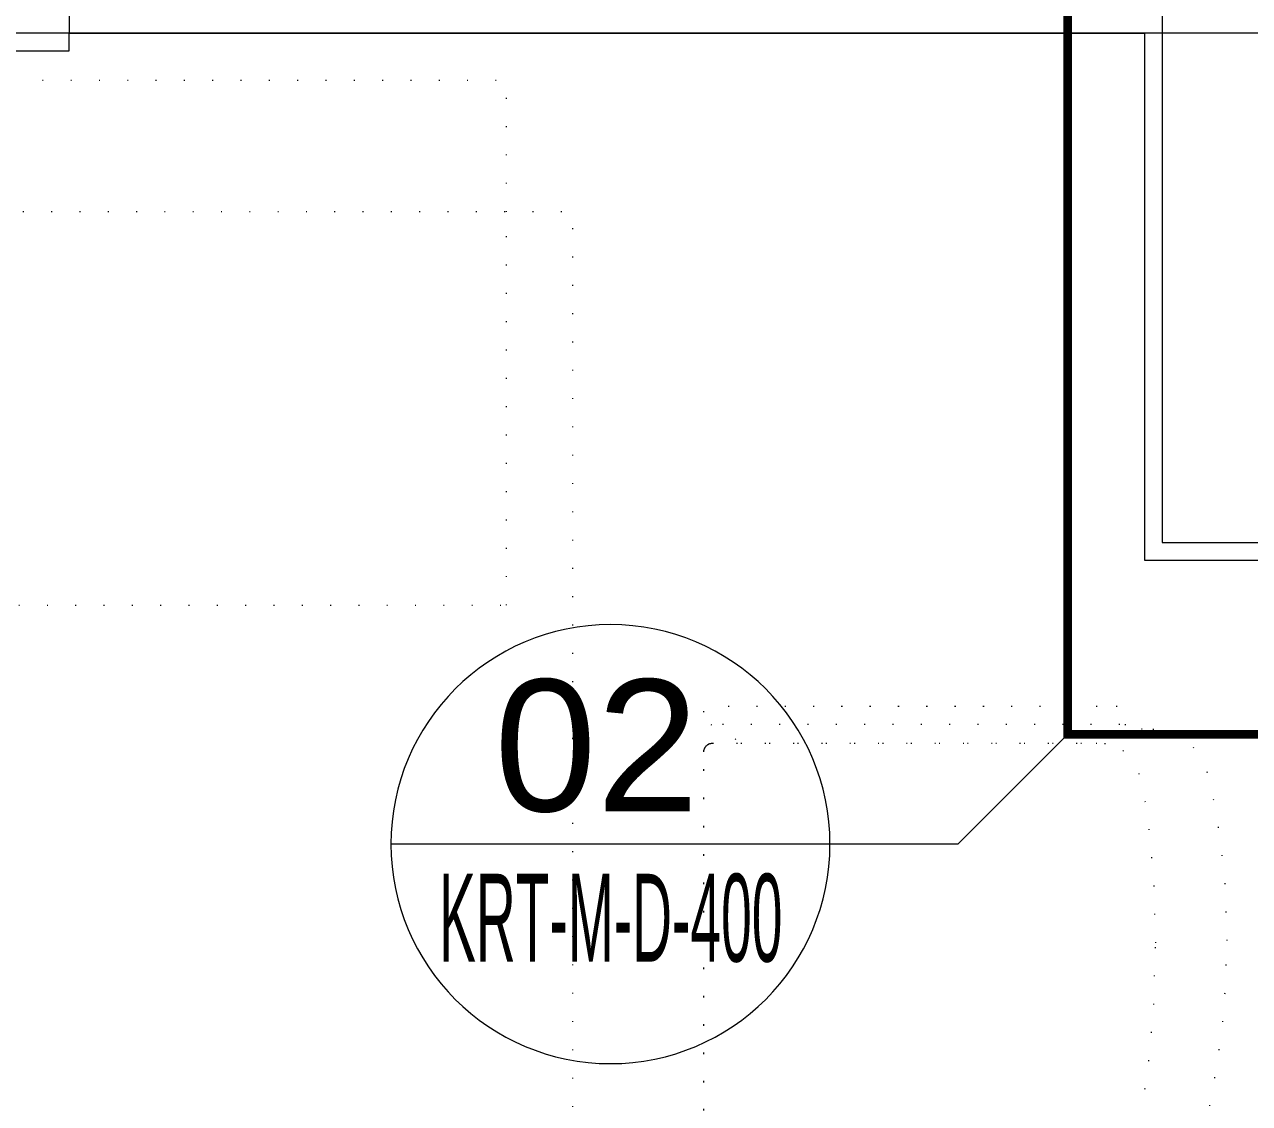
# Model space of a CAD drawing. Extents: x -1299 to 23780, y -3010 to 8106.
# Drawn here: x 20987.9 to 21127.4, y 2681.1 to 2804 of the extents above; entities that cross this region are included whole.
import ezdxf
from ezdxf.enums import TextEntityAlignment as Align
from ezdxf.xclip import XClip

# ---------------------------------------------------------------- set-up
doc = ezdxf.new("R2010")
doc.units = 0
doc.header["$LTSCALE"] = 25
doc.header["$MEASUREMENT"] = 0
doc.header["$XCLIPFRAME"] = 0
doc.linetypes.add('DOT2', pattern=[0.125, 0, -0.125])
doc.linetypes.add('HIDDEN2', pattern=[4.7625, 3.175, -1.5875])
doc.layers.get('0').update_dxf_attribs({"color": 9, "lineweight": 9})
for name, color, linetype, lineweight in [('01', 9, 'Continuous', 9), ('06D', 9, 'Continuous', 9), ('14', 9, 'Continuous', 9), ('20', 9, 'DOT2', 9), ('21', 9, 'Continuous', 9), ('35', 9, 'Continuous', 9)]:
    doc.layers.add(name, color=color, linetype=linetype, lineweight=lineweight)
doc.styles.add('Arial', font='arial.ttf', dxfattribs={"height": 2.5})

# ---------------------------------------------------------------- blocks, each defined once
blk = doc.blocks.new('0_detailbox1')
blk.add_lwpolyline([(10.411, -2.5), (7.911, 0), (-5, 0)])
blk.add_circle((0, 0), 5)
at = {"style": 'Arial'}
blk.add_attdef('DETAYADI', text='', height=3, dxfattribs=at).set_placement((0, 0), align=Align.BOTTOM_CENTER)
blk.add_attdef('PAFTAADI', text='', height=2, dxfattribs=at).set_placement((0, -0.5), align=Align.TOP_CENTER)
blk = doc.blocks.new('p-dot-masa')
for p, q in [((-220.81, 155.14), (-220.81, 199.94)), ((-142.68, 155.14), (-220.81, 155.14)), ((-291.26, 141.58), (-295.03, 140.95)), ((-244.08, 141.58), (-247.63, 139.44)), ((-244.29, 139.44), (-288.79, 139.44)), ((-244.24, 139.44), (-244.29, 139.44)), ((-244.19, 139.44), (-244.24, 139.44)), ((-244.15, 139.43), (-244.19, 139.44)), ((-244.1, 139.42), (-244.15, 139.43)), ((-244.05, 139.41), (-244.1, 139.42)), ((-244, 139.4), (-244.05, 139.41)), ((-243.96, 139.39), (-244, 139.4)), ((-243.91, 139.37), (-243.96, 139.39)), ((-243.86, 139.35), (-243.91, 139.37)), ((-243.82, 139.33), (-243.86, 139.35)), ((-243.78, 139.3), (-243.82, 139.33)), ((-243.74, 139.28), (-243.78, 139.3)), ((-243.7, 139.25), (-243.74, 139.28)), ((-243.66, 139.22), (-243.7, 139.25)), ((-243.62, 139.18), (-243.66, 139.22)), ((-243.58, 139.15), (-243.62, 139.18)), ((-243.55, 139.12), (-243.58, 139.15)), ((-243.52, 139.08), (-243.55, 139.12)), ((-243.49, 139.04), (-243.52, 139.08)), ((-243.46, 139), (-243.49, 139.04)), ((-243.43, 138.96), (-243.46, 139)), ((-243.41, 138.92), (-243.43, 138.96)), ((-243.39, 138.87), (-243.41, 138.92)), ((-243.37, 138.83), (-243.39, 138.87)), ((-243.35, 138.78), (-243.37, 138.83)), ((-243.34, 138.73), (-243.35, 138.78)), ((-243.32, 138.69), (-243.34, 138.73)), ((-243.31, 138.64), (-243.32, 138.69)), ((-243.3, 138.59), (-243.31, 138.64)), ((-243.3, 138.54), (-243.3, 138.59)), ((-243.29, 138.49), (-243.3, 138.54)), ((-243.29, 138.44), (-243.29, 138.49)), ((-243.29, 94.45), (-243.29, 138.44))]:
    blk.add_line(p, q)
at = {"flags": 128}
for points in [[(-220.81, 199.94), (-220.81, 214.91), (-134.93, 214.91), (-134.93, 155.14), (-142.68, 155.14)], [(-293.13, 141.06), (-294.33, 141.06), (-295.73, 140.83), (-297.33, 140.28), (-298.83, 139.23), (-300.08, 137.53), (-300.88, 135.48), (-301.77, 130.63), (-302.58, 124.38), (-302.88, 116.73)], [(-287.96, 139.44), (-288.79, 139.44), (-289.77, 139.23), (-290.88, 138.71), (-291.92, 137.72), (-292.79, 136.11), (-293.35, 134.17), (-293.97, 129.59), (-294.53, 123.68), (-294.74, 116.45)], [(-294.6, 92.4), (-294.33, 92.4), (-295.73, 92.63), (-297.33, 93.18), (-298.83, 94.23), (-300.08, 95.93), (-300.88, 97.98), (-301.77, 102.83), (-302.58, 109.08), (-302.88, 116.73)], [(-287.96, 93.45), (-288.79, 93.45), (-289.77, 93.66), (-290.88, 94.18), (-291.92, 95.18), (-292.79, 96.78), (-293.35, 98.72), (-293.97, 103.31), (-294.53, 109.21), (-294.74, 116.45)]]:
    blk.add_lwpolyline(points, dxfattribs=at)
for points in [[(-142.68, 199.94), (-142.68, -0.06), (-228.38, -0.06), (-228.38, 199.94), (-142.68, 199.94)], [(-142.68, 199.94), (-142.68, -0.06), (-228.38, -0.06), (-228.38, 199.94)], [(-290.26, 143.65), (-290.31, 143.65), (-290.36, 143.65), (-290.41, 143.64), (-290.46, 143.63), (-290.51, 143.62), (-290.55, 143.61), (-290.6, 143.6), (-290.65, 143.58), (-290.69, 143.56), (-290.74, 143.54), (-290.78, 143.51), (-290.82, 143.49), (-290.86, 143.46), (-290.9, 143.43), (-290.94, 143.39), (-290.97, 143.36), (-291.01, 143.33), (-291.04, 143.29), (-291.07, 143.25), (-291.1, 143.21), (-291.12, 143.17), (-291.15, 143.13), (-291.17, 143.08), (-291.19, 143.04), (-291.21, 142.99), (-291.22, 142.94), (-291.23, 142.9), (-291.24, 142.85), (-291.25, 142.8), (-291.26, 142.75), (-291.26, 142.7), (-291.26, 142.65), (-291.26, 141.58), (-244.29, 141.58), (-244.24, 141.58), (-244.19, 141.59), (-244.15, 141.59), (-244.1, 141.6), (-244.05, 141.61), (-244, 141.63), (-243.96, 141.64), (-243.91, 141.66), (-243.86, 141.68), (-243.82, 141.7), (-243.78, 141.73), (-243.74, 141.75), (-243.7, 141.78), (-243.66, 141.81), (-243.62, 141.84), (-243.58, 141.88), (-243.55, 141.91), (-243.52, 141.95), (-243.49, 141.99), (-243.46, 142.03), (-243.43, 142.07), (-243.41, 142.11), (-243.39, 142.16), (-243.37, 142.2), (-243.35, 142.25), (-243.34, 142.29), (-243.32, 142.34), (-243.31, 142.39), (-243.3, 142.44), (-243.3, 142.48), (-243.29, 142.53), (-243.29, 142.58), (-243.29, 143.15), (-243.29, 143.18), (-243.29, 143.2), (-243.3, 143.23), (-243.3, 143.25), (-243.31, 143.28), (-243.31, 143.3), (-243.32, 143.32), (-243.33, 143.35), (-243.34, 143.37), (-243.35, 143.39), (-243.36, 143.41), (-243.38, 143.43), (-243.39, 143.45), (-243.41, 143.47), (-243.42, 143.49), (-243.44, 143.51), (-243.46, 143.52), (-243.47, 143.54), (-243.49, 143.56), (-243.51, 143.57), (-243.54, 143.58), (-243.56, 143.59), (-243.58, 143.61), (-243.6, 143.62), (-243.62, 143.62), (-243.65, 143.63), (-243.67, 143.64), (-243.69, 143.64), (-243.72, 143.65), (-243.74, 143.65), (-243.77, 143.65), (-243.79, 143.65), (-290.26, 143.65)]]:
    blk.add_lwpolyline(points, close=True, dxfattribs=at)
blk.add_lwpolyline([(-290.26, 143.65, 0.414214), (-291.26, 142.65), (-291.26, 141.58), (-244.29, 141.58, 0.414214), (-243.29, 142.58), (-243.29, 143.15, 0.414214), (-243.79, 143.65)], format="xyb", close=True, dxfattribs=at)
blk.add_lwpolyline([(-287.96, 93.45), (-244.29, 93.45, 0.414214), (-243.29, 94.45), (-243.29, 138.44, 0.414214), (-244.29, 139.44), (-288.79, 139.44), (-289.16, 139.36)], format="xyb", dxfattribs=at)
blk = doc.blocks.new('p-kolon_80x80')
blk.add_lwpolyline([(-40, -40), (40, -40), (40, 40), (-40, 40)], close=True)
blk = doc.blocks.new('fsdfsfsfsfd')
at = {"layer": '06D', "elevation": 0}
blk.add_lwpolyline([(52591.75, -74474.98), (52589.75, -74474.98), (52589.75, -74595.98), (52591.75, -74595.98)], dxfattribs=at)
blk = doc.blocks.new('ÇATI KATI PLANI')
at = {"layer": '14'}
blk.add_lwpolyline([(20993, 2819.3), (20993, 2803), (20995, 2803), (21115.5, 2803), (21115.5, 2743), (21199.5, 2743), (21199.5, 2803), (21245, 2803), (21247, 2803), (21247, 2819.3)], dxfattribs=at)
at = {"rotation": 90}
blk.add_blockref('fsdfsfsfsfd', (-53602.98, -49788.75), dxfattribs=at)
at = {"layer": '01'}
blk.add_blockref('p-kolon_80x80', (21157.5, 2785), dxfattribs=at)

msp = doc.modelspace()

# ---------------------------------------------------------------- linework, layer by layer
at = {"layer": '21', "linetype": 'HIDDEN2', "ltscale": 0.1, "const_width": 1}
msp.add_lwpolyline([(21106.72, 2881.81), (21846.44, 2881.81), (21846.44, 2723.15), (21106.72, 2723.15)], close=True, dxfattribs=at)
at = {"layer": '35'}
msp.add_lwpolyline([(19799.5, 2371), (21815.5, 2371), (21815.5, 2447), (21889.5, 2447), (21889.5, 2553), (21865.5, 2553), (21865.5, 2743), (21815.5, 2743), (21815.5, 2803), (20189.5, 2803)], dxfattribs=at)

# ---------------------------------------------------------------- block references
msp.add_blockref('ÇATI KATI PLANI', (0, 0))
at = {"layer": '20'}
ref = msp.add_blockref('p-dot-masa', (20822, 2582.71), dxfattribs=dict(at, xscale=-1))
XClip(ref).set_block_clipping_path([(-339.9362266935, -46.7184265425), (-65.297970527, 243.9961920325)])
at = {"layer": '21'}
ref = msp.add_blockref('0_detailbox1', (21054.66, 2710.65), dxfattribs=dict(at, xscale=-5, yscale=5, zscale=5, rotation=180))
ref.add_attrib('DETAYADI', '02', dxfattribs={"layer": '0', "height": 15, "style": 'Arial'}).set_placement((21053.07, 2709.9), align=Align.BOTTOM_CENTER)
ref.add_attrib('PAFTAADI', 'KRT-M-D-400', dxfattribs={"layer": '0', "height": 10, "style": 'Arial', "width": 0.45}).set_placement((21054.69, 2707.27), align=Align.TOP_CENTER)

doc.saveas('drawing.dxf')
